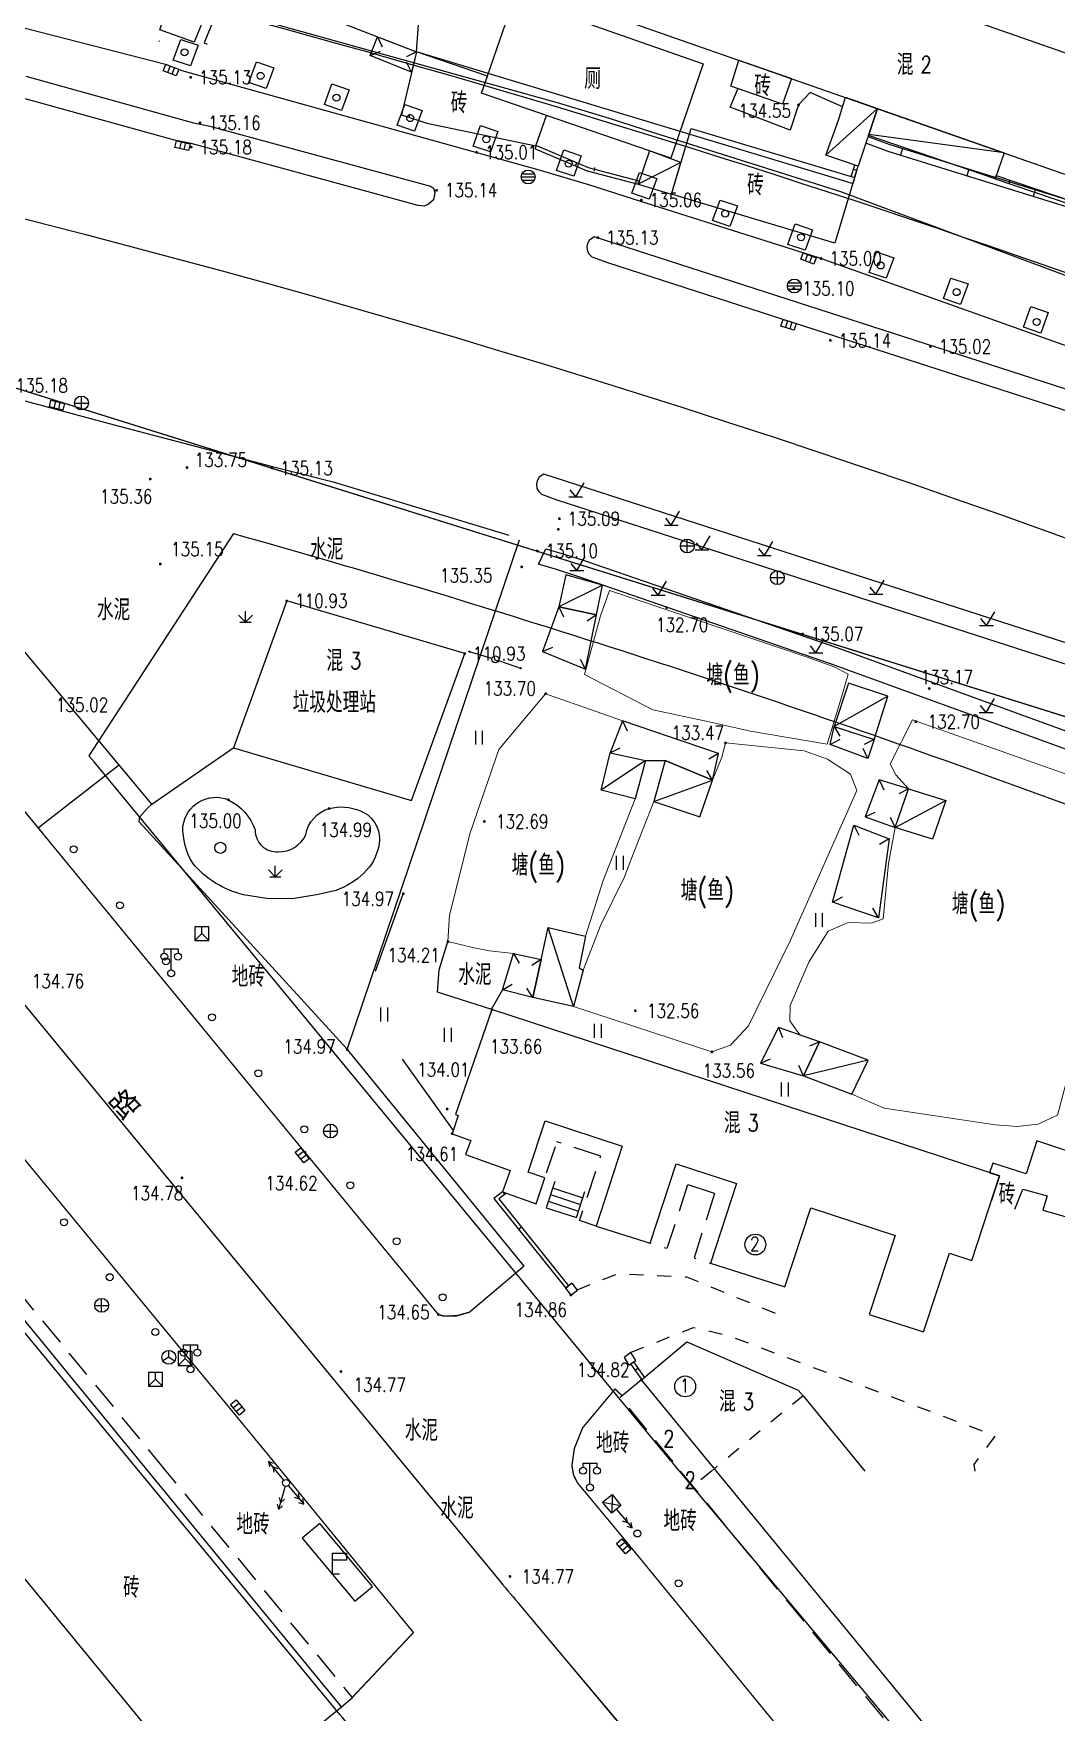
# Model space of a CAD drawing. Extents: x 529262 to 576451, y 2694391 to 2717535.
# Drawn here: x 566457.3 to 566531, y 2709985.2 to 2710106 of the extents above; entities that cross this region are included whole.
import ezdxf
from ezdxf.enums import TextEntityAlignment as Align
from ezdxf.xclip import XClip

# ---------------------------------------------------------------- set-up
doc = ezdxf.new("R2010")
doc.units = 0
doc.header["$XCLIPFRAME"] = 0
for name, pattern in [('CENTER', [50.8, 31.75, -6.35, 6.35, -6.35]), ('X5', [3, 2, -1]), ('X6', [2, 1, -1])]:
    doc.linetypes.add(name, pattern=pattern)
for name, color, linetype in [('a红线图', 1, 'Continuous'), ('COMPONENT', 8, 'Continuous'), ('DLDW', 8, 'Continuous'), ('DLSS', 4, 'Continuous'), ('DMTZ', 8, 'Continuous'), ('GCD', 8, 'Continuous'), ('GXYZ', 8, 'Continuous'), ('JMD', 8, 'Continuous'), ('PP-COM', 7, 'Continuous'), ('RD-中线', 40, 'Continuous'), ('RD-红线', 7, 'Continuous'), ('ZBTZ', 8, 'Continuous'), ('ZJ', 7, 'Continuous'), ('污水管径标注_W10-', 202, 'Continuous')]:
    doc.layers.add(name, color=color, linetype=linetype)
doc.layers.add('SXSS', color=5, linetype='Continuous', lineweight=0)
doc.layers.add('规划路中', color=40, linetype='CENTER', lineweight=20)
doc.styles.add('HZ', font='rs.shx', dxfattribs={"width": 0.8, "bigfont": 'hztxt.shx'})
doc.styles.add('等线体', font='simhei.ttf')
doc.linetypes.add('10421', pattern='A,2,[150,AAA.SHX,S=0.5,R=0,X=0,Y=0.5],1e-11', length=2)
doc.linetypes.add('10422', pattern='A,0.75,[150,AAA.SHX,S=0.5,R=0,X=0,Y=0.5],1.5,[177,AAA.SHX,S=1,R=0,X=0,Y=0.4],0.75', length=3)
doc.linetypes.add('1161', pattern='A,0,[149,AAA.SHX,S=0.15,R=0,X=0,Y=0],-1.6', length=1.6)

# ---------------------------------------------------------------- blocks, each defined once
blk = doc.blocks.new('A$C19FD0107')
at = {"layer": 'RD-中线', "color": 8, "linetype": 'Continuous', "flags": 128}
for points in [[(-4915.64, 15741.63), (-4680.01, 15724.54, -0.06919), (-4464.53, 15678.48), (-4107.28, 15548.59, 0.074087), (-4020.64, 15530.95), (-3764.95, 15517.41)], [(-4490.73, 14139.44, 0), (-4490.29, 14139.42)], [(-3818.25, 14086.17, 0), (-3817.74, 14086.17)]]:
    blk.add_lwpolyline(points, format="xyb", dxfattribs=at)
at = {"layer": 'RD-中线', "color": 8, "linetype": 'Continuous'}
blk.add_lwpolyline([(-4580.14, 15692.55), (-4507.04, 15604, 0.001888), (-4505.59, 15602.26), (-4424.29, 15505.27, -0.004939), (-4420.53, 15500.69), (-4323.86, 15380.63, 0.004034), (-4320.79, 15376.89), (-4296.85, 15348.11, -0.00385), (-4293.92, 15344.54), (-4230.19, 15265.5)], format="xyb", dxfattribs=at)
at = {"layer": 'RD-红线', "color": 8, "linetype": 'Continuous', "flags": 128}
for points in [[(-4584.2, 15730.06, -0.039951), (-4458.38, 15695.39), (-4101.13, 15565.5, 0.074087), (-4019.69, 15548.92), (-3378.21, 15514.95)], [(-4526.25, 15679.45, -0.018669), (-4470.68, 15661.56), (-4113.43, 15531.67, 0.022546), (-4086.08, 15523.1, 0.022546)]]:
    blk.add_lwpolyline(points, format="xyb", dxfattribs=at)
at = {"layer": 'RD-红线', "color": 8}
for points in [[(-4329.44, 15363.64), (-4432.21, 15491.29, 0.004939), (-4435.79, 15495.64), (-4517.09, 15592.62, -0.001888), (-4518.61, 15594.45), (-4597.28, 15689.76)], [(-4526.25, 15679.45), (-4536.67, 15663.45, 0.734853)], [(-4306.88, 15383.46), (-4310.15, 15387.52), (-4408.85, 15510.1, 0.004939), (-4412.8, 15514.91), (-4494.1, 15611.9, -0.001888), (-4495.47, 15613.55), (-4536.3, 15663.01), (-4536.67, 15663.45)]]:
    blk.add_lwpolyline(points, format="xyb", dxfattribs=at)
blk = doc.blocks.new('GC200')
at = {"linetype": 'Continuous', "const_width": 0.2, "flags": 128}
blk.add_lwpolyline([(-0.1, 0, 1), (0.1, 0, 1)], format="xyb", close=True, dxfattribs=at)
blk = doc.blocks.new('gc124')
at = {"color": 8}
for p, q in [((-1, 1), (0, 0)), ((-0.8, 0), (0.8, 0)), ((0, 0), (0, 1.6)), ((0, 0), (1, 1))]:
    blk.add_line(p, q, dxfattribs=at)
blk = doc.blocks.new('gc121')
at = {"color": 8}
for p, q in [((-0.5, -1), (-0.5, 1)), ((0.5, -1), (0.5, 1))]:
    blk.add_line(p, q, dxfattribs=at)
blk = doc.blocks.new('gc170')
at = {"color": 8, "linetype": 'Continuous'}
blk.add_circle((0, 0), 0.5, dxfattribs=at)
blk = doc.blocks.new('gc122')
at = {"color": 8}
blk.add_circle((0, 0), 0.8, dxfattribs=at)
blk = doc.blocks.new('gc049')
for p, q in [((-1, 1), (-1, -1)), ((1, 1), (-1, 1)), ((-1, -1), (0, 0)), ((0, 0), (0, 1)), ((0, 0), (1, -1)), ((1, -1), (1, 1)), ((-1, -1), (1, -1))]:
    blk.add_line(p, q)
blk = doc.blocks.new('gc048')
for q in [(-0.87, -0.5), (0, 1), (0.87, -0.5)]:
    blk.add_line((0, 0), q)
blk.add_circle((0, 0), 1)
blk = doc.blocks.new('gc043')
for p, q in [((-1, 0), (1, 0)), ((0, -1), (0, 1))]:
    blk.add_line(p, q)
blk.add_circle((0, 0), 1)
blk = doc.blocks.new('gc041')
for p, q in [((-1, 0.5), (1, 0.5)), ((-1, -0.5), (-1, 0.5)), ((-0.33, 0.5), (-0.33, -0.5)), ((0.33, 0.5), (0.33, -0.5)), ((1, 0.5), (1, -0.5)), ((1, -0.5), (-1, -0.5))]:
    blk.add_line(p, q)
blk = doc.blocks.new('gc097')
at = {"color": 8}
for p, q in [((-1, 2.9), (-1, 3.5)), ((-1, 3.5), (1, 3.5)), ((0, 0.5), (0, 3.5)), ((1, 3.5), (1, 2.9))]:
    blk.add_line(p, q, dxfattribs=at)
for centre in [(-1, 2.4), (1, 2.4), (0, 0)]:
    blk.add_circle(centre, 0.5, dxfattribs=at)
blk = doc.blocks.new('gc013c')
at = {"linetype": 'Continuous'}
blk.add_line((0.5, 0), (4, 0), dxfattribs=at)
at = {"linetype": 'Continuous', "const_width": 0.15, "flags": 128}
blk.add_lwpolyline([(3.775, 0, 1), (3.925, 0, 1)], format="xyb", close=True, dxfattribs=at)
blk = doc.blocks.new('gc123')
at = {"color": 8}
for p, q in [((-1, 0), (1, 0)), ((0, 0), (-0.8, 1)), ((0, 0), (1.2, 2))]:
    blk.add_line(p, q, dxfattribs=at)
blk = doc.blocks.new('gc013a')
at = {"linetype": 'Continuous'}
blk.add_line((0.5, 0), (4, 0), dxfattribs=at)
at = {"linetype": 'Continuous', "flags": 128}
for points in [[(2.31, -0.4), (3, 0), (2.31, 0.4)], [(3.31, -0.4), (4, 0), (3.31, 0.4)]]:
    blk.add_lwpolyline(points, dxfattribs=at)
blk = doc.blocks.new('gc076')
at = {"color": 8}
for p, q in [((0, 0), (0, 3)), ((0, 3), (2, 3)), ((2, 3), (2, 2)), ((2, 2), (0, 2)), ((1, 0), (0, 0))]:
    blk.add_line(p, q, dxfattribs=at)
blk = doc.blocks.new('gcbj0102')
for p, q in [((-1, 0), (1, 0)), ((0, -1), (0, 1))]:
    blk.add_line(p, q)
blk.add_circle((0, 0), 1)
blk = doc.blocks.new('gcbj0103')
for p, q in [((-1, 0), (1, 0)), ((-0.9, 0.43), (0.9, 0.43)), ((-0.88, -0.47), (0.88, -0.47))]:
    blk.add_line(p, q)
blk.add_circle((0, 0), 1)

msp = doc.modelspace()

# ---------------------------------------------------------------- linework, layer by layer
at = {"layer": 'a红线图', "color": 8, "linetype": 'Continuous', "lineweight": 0, "flags": 128}
msp.add_lwpolyline([(566455.536, 2710080.71), (566550.969, 2710050.836)], dxfattribs=at)
msp.add_lwpolyline([(566455.536, 2710080.71), (566550.969, 2710050.836)], dxfattribs=at)
at = {"layer": 'DLDW', "color": 252, "linetype": 'Continuous', "flags": 128}
msp.add_lwpolyline([(566491.96, 2710108.64), (566505.56, 2710103.879), (566503.227, 2710097.08), (566489.598, 2710101.757)], close=True, dxfattribs=at)
at = {"layer": 'DLSS', "linetype": 'Continuous', "const_width": 0.1, "flags": 128}
for points, elevation in [([(566432.022, 2710080.104), (566438.355, 2710072.35), (566476.88, 2710025.508), (566486.482, 2710013.837), (566486.834, 2710013.733), (566487.791, 2710013.741), (566488.714, 2710013.998), (566492.642, 2710017.315)], 135.008), ([(566475.183, 2710002.568), (566471.675, 2710006.838), (566468.011, 2710011.268), (566440.278, 2710044.905), (566432.605, 2710054.227), (566428.124, 2710057.966), (566424.8, 2710058.972), (566421.201, 2710058.967), (566419.509, 2710056.024)], 134.657), ([(566496.167, 2710002.568), (566496.1, 2710002.962), (566496.276, 2710004.197), (566496.868, 2710005.681), (566499.205, 2710008.47), (566499.716, 2710007.989)], 136.026), ([(566475.8, 2710001.818), (566475.183, 2710002.568)], 134.657), ([(566480.293, 2709986.274), (566484.688, 2709990.94), (566475.8, 2710001.818)], 137.797), ([(566543.153, 2709944.961), (566525.038, 2709967.098), (566513.589, 2709980.917), (566500.068, 2709997.424), (566496.506, 2710001.71), (566496.219, 2710002.262), (566496.167, 2710002.568)], 136.026)]:
    msp.add_lwpolyline(points, dxfattribs=dict(at, elevation=elevation))
at = {"layer": 'DLSS', "linetype": 'X6', "flags": 128}
for points, elevation in [([(566496.472, 2710015.618), (566499.393, 2710016.777), (566504.346, 2710016.541), (566511.63, 2710013.57)], 134.734), ([(566525.123, 2710002.568), (566525.062, 2710003.028), (566526.577, 2710005.096), (566507.414, 2710012.291), (566504.827, 2710012.886), (566500.345, 2710011.093)], 133.722)]:
    msp.add_lwpolyline(points, dxfattribs=dict(at, elevation=elevation))
at = {"layer": 'DLSS', "linetype": 'Continuous', "elevation": 135.839, "flags": 128}
msp.add_lwpolyline([(566480.476, 2709993.194), (566481.746, 2709994.248), (566477.941, 2709998.786), (566476.671, 2709997.732)], close=True, dxfattribs=at)
at = {"layer": 'DMTZ', "linetype": '10422', "flags": 128}
for points in [[(566515.586, 2710100.781), (566513.263, 2710101.817), (566512.415, 2710100.91), (566511.821, 2710099.088), (566507.484, 2710100.738), (566508.074, 2710102.123)], [(566515.586, 2710100.781), (566513.263, 2710101.817), (566512.415, 2710100.91), (566511.821, 2710099.088), (566507.484, 2710100.738), (566508.074, 2710102.123)], [(566483.874, 2710032.209), (566487.552, 2710027.089)]]:
    msp.add_lwpolyline(points, dxfattribs=at)
at = {"layer": 'DMTZ', "linetype": '10422', "elevation": 132.566, "flags": 128}
msp.add_lwpolyline([(566477.701, 2710044.056), (566475.951, 2710043.759), (566474.111, 2710043.789), (566472.447, 2710044.057, -0.1632444), (566468.796, 2710046.33, -0.1472689), (566468.097, 2710048.993, -0.4937104), (566471.371, 2710050.888, -0.1925007), (566473.287, 2710048.72, 0.4406502), (566474.949, 2710047.151, 0.2982937), (566476.942, 2710048.368, -0.286663), (566478.611, 2710050.259, -0.1626754), (566480.884, 2710050.094, -0.3631244), (566482.193, 2710047.558, -0.148287), (566481.124, 2710045.609, -0.1027519), (566479.125, 2710044.37)], format="xyb", close=True, dxfattribs=at)
at = {"layer": 'GXYZ', "linetype": 'Continuous'}
for p, q in [((566498.31, 2710000.324), (566499.624, 2710000.082)), ((566498.991, 2710000.888), (566498.972, 2709999.538))]:
    msp.add_line(p, q, dxfattribs=at)
at = {"layer": 'GXYZ', "linetype": 'Continuous', "elevation": 134.805, "flags": 128}
msp.add_lwpolyline([(566498.31, 2710000.324), (566498.991, 2710000.888), (566499.624, 2710000.082), (566498.972, 2709999.538)], close=True, dxfattribs=at)
at = {"layer": 'JMD', "linetype": 'Continuous'}
for p, q in [((566482.112, 2710105.818), (566482.432, 2710105.085)), ((566469.616, 2710105.387), (566469.847, 2710105.292)), ((566481.575, 2710104.466), (566482.309, 2710104.783)), ((566484.903, 2710104.741), (566484.195, 2710104.367)), ((566484.56, 2710103.281), (566484.189, 2710103.99)), ((566514.384, 2710097.299), (566518.112, 2710100.65)), ((566514.384, 2710097.299), (566518.112, 2710100.65)), ((566484.379, 2710100.025), (566484.451, 2710100.264)), ((566527.209, 2710097.469), (566517.465, 2710098.78)), ((566527.209, 2710097.469), (566517.465, 2710098.78)), ((566493.463, 2710097.762), (566493.561, 2710097.992)), ((566519.896, 2710097.765), (566519.748, 2710097.288)), ((566496.35, 2710096.524), (566496.448, 2710096.754)), ((566497.722, 2710096.153), (566497.742, 2710096.402)), ((566503.944, 2710096.759), (566500.864, 2710095.204)), ((566516.602, 2710096.181), (566516.365, 2710096.262)), ((566524.671, 2710096.282), (566524.523, 2710095.805)), ((566526.562, 2710095.598), (566526.642, 2710095.835)), ((566500.864, 2710095.204), (566500.927, 2710095.446)), ((566527.579, 2710095.253), (566527.66, 2710095.49)), ((566529.446, 2710094.799), (566529.298, 2710094.322)), ((566498.292, 2710066.341), (566495.148, 2710064.768)), ((566495.148, 2710064.768), (566495.504, 2710064.051)), ((566497.872, 2710064.198), (566497.204, 2710063.758)), ((566493.97, 2710061.573), (566494.714, 2710061.866)), ((566497.088, 2710060.282), (566496.706, 2710060.985)), ((566518.843, 2710058.348, 133.413), (566514.984, 2710056.167)), ((566499.736, 2710056.575), (566500.075, 2710055.851)), ((566499.736, 2710056.575), (566500.075, 2710055.851)), ((566514.984, 2710056.167), (566515.381, 2710055.473)), ((566514.699, 2710054.87), (566515.401, 2710055.254)), ((566514.699, 2710054.87), (566515.401, 2710055.254)), ((566517.863, 2710055.231), (566517.148, 2710054.872)), ((566501.395, 2710053.718), (566498.196, 2710051.579)), ((566501.395, 2710053.718), (566498.196, 2710051.579)), ((566498.851, 2710054.269), (566499.563, 2710054.633)), ((566498.851, 2710054.269), (566499.563, 2710054.633)), ((566506.659, 2710054.214), (566505.96, 2710053.824)), ((566506.659, 2710054.214), (566505.96, 2710053.824)), ((566517.405, 2710053.869), (566517.06, 2710054.591)), ((566517.405, 2710053.869), (566517.06, 2710054.591)), ((566501.992, 2710050.762), (566506.228, 2710052.31)), ((566501.992, 2710050.762), (566506.228, 2710052.31)), ((566506.228, 2710052.31), (566505.813, 2710052.994)), ((566506.228, 2710052.31), (566505.813, 2710052.994)), ((566518.21, 2710052.326), (566518.563, 2710051.608)), ((566518.21, 2710052.326), (566518.563, 2710051.608)), ((566520.344, 2710051.682), (566519.631, 2710051.318)), ((566520.344, 2710051.682), (566519.631, 2710051.318)), ((566517.201, 2710049.669), (566517.927, 2710050.004)), ((566517.201, 2710049.669), (566517.927, 2710050.004)), ((566519.38, 2710048.89), (566523.016, 2710050.847)), ((566519.38, 2710048.89), (566523.016, 2710050.847)), ((566516.406, 2710049.061), (566516.765, 2710048.346)), ((566519.38, 2710048.89), (566519.033, 2710049.611)), ((566519.38, 2710048.89), (566519.033, 2710049.611)), ((566518.943, 2710048.083), (566518.254, 2710047.675)), ((566514.871, 2710043.517), (566515.577, 2710043.892)), ((566518.184, 2710042.399), (566517.761, 2710043.078)), ((566496.201, 2710036.001, 133.663), (566494.387, 2710041.693, 133.41)), ((566496.201, 2710036.001, 133.663), (566494.387, 2710041.693, 133.41)), ((566491.887, 2710039.822), (566492.293, 2710039.133)), ((566491.887, 2710039.822), (566492.293, 2710039.133)), ((566493.877, 2710039.383), (566493.203, 2710038.952)), ((566493.877, 2710039.383), (566493.203, 2710038.952)), ((566491.112, 2710037.213), (566491.808, 2710037.607)), ((566491.112, 2710037.213), (566491.808, 2710037.607)), ((566493.276, 2710036.658), (566492.857, 2710037.34)), ((566493.276, 2710036.658), (566492.857, 2710037.34)), ((566510.963, 2710034.508), (566511.262, 2710033.766)), ((566513.934, 2710033.464), (566513.195, 2710033.158)), ((566509.667, 2710031.926), (566510.4, 2710032.245)), ((566509.667, 2710031.926), (566510.4, 2710032.245)), ((566512.761, 2710031.021), (566512.435, 2710031.752)), ((566517.437, 2710032.139), (566512.761, 2710031.021)), ((566494.861, 2710023.409), (566494.243, 2710021.522)), ((566491.106, 2710022.675), (566491.258, 2710022.477)), ((566494.554, 2710022.473), (566496.728, 2710021.761)), ((566494.71, 2710022.948), (566496.884, 2710022.236)), ((566496.417, 2710020.81), (566497.035, 2710022.697)), ((566494.243, 2710021.522), (566496.417, 2710020.81)), ((566494.398, 2710021.998), (566496.573, 2710021.286)), ((566492.264, 2710019.979), (566492.459, 2710020.136)), ((566495.667, 2710015.738), (566495.862, 2710015.894)), ((566500.324, 2710010.278), (566500.528, 2710010.422)), ((566500.645, 2710009.824), (566500.849, 2710009.968))]:
    msp.add_line(p, q, dxfattribs=at)
at = {"layer": 'JMD', "linetype": 'Continuous', "flags": 128}
for points, elevation in [([(566556.59, 2710095.929), (566484.389, 2710121.18), (566481.571, 2710113.43), (566553.772, 2710088.179)], 134.215), ([(566556.59, 2710095.929), (566484.389, 2710121.18), (566481.571, 2710113.43), (566553.772, 2710088.179)], 134.215), ([(566469.814, 2710107.659), (566468.906, 2710105.426), (566466.428, 2710106.313), (566467.15, 2710108.596)], 134.374), ([(566484.903, 2710104.741), (566484.56, 2710103.281), (566481.575, 2710104.466), (566482.112, 2710105.818)], 134.511), ([(566504.677, 2710099.213), (566516.438, 2710095.698), (566515.025, 2710090.97), (566503.264, 2710094.485)], 136.314), ([(566517.863, 2710055.231), (566518.843, 2710058.348), (566516.011, 2710059.277), (566514.984, 2710056.167)], 133.413), ([(566506.228, 2710052.31), (566506.659, 2710054.214), (566499.736, 2710056.575), (566498.851, 2710054.269), (566501.395, 2710053.718), (566502.816, 2710053.709)], 133.722), ([(566506.228, 2710052.31), (566506.659, 2710054.214), (566499.736, 2710056.575), (566498.851, 2710054.269), (566501.395, 2710053.718), (566502.816, 2710053.709)], 133.722), ([(566517.863, 2710055.231), (566517.405, 2710053.869), (566514.699, 2710054.87), (566514.984, 2710056.167)], 133.413), ([(566501.395, 2710053.718), (566500.662, 2710050.969), (566498.196, 2710051.579), (566498.851, 2710054.269)], 133.525), ([(566501.395, 2710053.718), (566500.662, 2710050.969), (566498.196, 2710051.579), (566498.851, 2710054.269)], 133.525), ([(566502.816, 2710053.709), (566501.992, 2710050.762), (566505.309, 2710049.652), (566506.228, 2710052.31)], 133.741), ([(566502.816, 2710053.709), (566501.992, 2710050.762), (566505.309, 2710049.652), (566506.228, 2710052.31)], 133.741), ([(566520.344, 2710051.682), (566518.21, 2710052.326), (566517.201, 2710049.669), (566519.38, 2710048.89)], 133.381), ([(566520.344, 2710051.682), (566518.21, 2710052.326), (566517.201, 2710049.669), (566519.38, 2710048.89)], 133.381), ([(566522.052, 2710048.055), (566519.38, 2710048.89), (566520.344, 2710051.682), (566523.016, 2710050.847)], 132.924), ([(566522.052, 2710048.055), (566519.38, 2710048.89), (566520.344, 2710051.682), (566523.016, 2710050.847)], 132.924), ([(566518.184, 2710042.399), (566514.871, 2710043.517), (566516.406, 2710049.061), (566518.943, 2710048.083)], 133.08), ([(566494.387, 2710041.693), (566497.078, 2710041.07), (566496.621, 2710038.801), (566496.909, 2710038.613), (566496.201, 2710036.001), (566493.276, 2710036.658)], 133.41), ([(566494.387, 2710041.693), (566497.078, 2710041.07), (566496.621, 2710038.801), (566496.909, 2710038.613), (566496.201, 2710036.001), (566493.276, 2710036.658)], 133.41), ([(566493.276, 2710036.658), (566491.112, 2710037.213), (566491.887, 2710039.822), (566493.877, 2710039.383)], 135.474), ([(566493.276, 2710036.658), (566491.112, 2710037.213), (566491.887, 2710039.822), (566493.877, 2710039.383)], 135.474), ([(566513.934, 2710033.464), (566510.963, 2710034.508), (566509.667, 2710031.926), (566512.761, 2710031.021)], 133.613), ([(566513.934, 2710033.464), (566510.963, 2710034.508), (566509.667, 2710031.926), (566512.761, 2710031.021)], 133.613), ([(566517.437, 2710032.139), (566513.934, 2710033.464), (566512.761, 2710031.021), (566516.264, 2710029.696)], 133.211), ([(566496.02, 2710015.236), (566496.509, 2710015.582), (566496.115, 2710016.103), (566495.647, 2710015.721)], 134.862), ([(566500.202, 2710010.191), (566500.691, 2710010.537), (566500.345, 2710011.093), (566499.856, 2710010.747)], 134.656)]:
    msp.add_lwpolyline(points, close=True, dxfattribs=dict(at, elevation=elevation))
for points in [[(566480.964, 2710111.806), (566479.321, 2710106.895), (566484.903, 2710104.741), (566485.351, 2710110.63)], [(566480.964, 2710111.806), (566479.321, 2710106.895), (566484.903, 2710104.741), (566485.351, 2710110.63)], [(566469.18, 2710105.201), (566468.643, 2710103.719), (566467.398, 2710104.145), (566467.935, 2710105.627)], [(566484.903, 2710104.741), (566483.834, 2710100.189), (566485.642, 2710099.591), (566493.507, 2710097.97), (566494.257, 2710100.158), (566489.598, 2710101.757), (566490.019, 2710102.985)], [(566474.628, 2710103.583), (566474.091, 2710102.101), (566472.846, 2710102.528), (566473.383, 2710104.009)], [(566511.904, 2710102.821), (566511.258, 2710100.972), (566507.537, 2710102.273), (566508.12, 2710104.145)], [(566511.904, 2710102.821), (566511.258, 2710100.972), (566507.537, 2710102.273), (566508.12, 2710104.145)], [(566480.057, 2710101.992), (566479.52, 2710100.51), (566478.275, 2710100.936), (566478.812, 2710102.418)], [(566485.308, 2710100.514), (566484.771, 2710099.032), (566483.526, 2710099.459), (566484.063, 2710100.94)], [(566518.112, 2710100.65), (566516.711, 2710096.504), (566514.384, 2710097.299), (566515.284, 2710099.825), (566515.8, 2710101.459)], [(566518.112, 2710100.65), (566516.711, 2710096.504), (566514.384, 2710097.299), (566515.284, 2710099.825), (566515.8, 2710101.459)], [(566518.112, 2710100.65), (566527.209, 2710097.469), (566526.562, 2710095.598), (566517.455, 2710098.705)], [(566490.773, 2710099.007), (566490.236, 2710097.525), (566488.992, 2710097.952), (566489.528, 2710099.434)], [(566496.761, 2710097.258), (566496.225, 2710095.776), (566494.98, 2710096.202), (566495.517, 2710097.684)], [(566503.264, 2710094.485), (566503.944, 2710096.759), (566501.689, 2710097.608), (566500.864, 2710095.204)], [(566502.205, 2710095.618), (566501.668, 2710094.136), (566500.423, 2710094.563), (566500.96, 2710096.045)], [(566508.011, 2710093.636), (566507.474, 2710092.154), (566506.229, 2710092.581), (566506.766, 2710094.063)], [(566513.429, 2710091.928), (566512.892, 2710090.446), (566511.647, 2710090.872), (566512.184, 2710092.354)], [(566519.271, 2710089.914), (566518.734, 2710088.432), (566517.489, 2710088.858), (566518.026, 2710090.34)], [(566524.622, 2710088.022), (566524.085, 2710086.54), (566522.841, 2710086.967), (566523.377, 2710088.449)], [(566530.394, 2710085.968), (566529.857, 2710084.486), (566528.612, 2710084.913), (566529.149, 2710086.395)], [(566494.214, 2710068.948), (566495.531, 2710068.572), (566496.988, 2710068.123), (566515.162, 2710061.844), (566531.176, 2710056.022), (566532.176, 2710055.663), (566537.618, 2710053.643), (566537.166, 2710052.498), (566537.161, 2710052.487), (566531.719, 2710054.507), (566530.719, 2710054.866), (566514.705, 2710060.688), (566496.531, 2710066.967), (566494.978, 2710067.465), (566493.705, 2710067.863)], [(566497.872, 2710064.198), (566498.292, 2710066.341), (566495.661, 2710067.094), (566495.148, 2710064.768)], [(566488.382, 2710061.411), (566475.57, 2710065.207), (566471.734, 2710054.641), (566484.546, 2710050.845)], [(566495.148, 2710064.768), (566493.97, 2710061.573), (566497.088, 2710060.282), (566497.872, 2710064.198)], [(566490.341, 2710035.781), (566487.718, 2710028.234), (566487.906, 2710028.166), (566487.477, 2710026.854), (566488.812, 2710026.371), (566488.447, 2710025.362), (566491.657, 2710024.201), (566491.106, 2710022.675), (566493.517, 2710021.803), (566494.143, 2710023.686), (566492.956, 2710024.08), (566494.183, 2710027.771), (566499.722, 2710025.957), (566497.838, 2710020.203), (566501.722, 2710018.975), (566503.593, 2710024.689), (566507.959, 2710023.259), (566506.082, 2710017.534), (566511.433, 2710015.821), (566513.296, 2710021.511), (566519.367, 2710019.522), (566517.509, 2710013.848), (566521.42, 2710012.584), (566523.273, 2710018.243), (566524.892, 2710017.731), (566526.881, 2710023.812)]]:
    msp.add_lwpolyline(points, close=True, dxfattribs=at)
for points in [[(566450.934, 2710107.931), (566466.826, 2710103.84), (566468.017, 2710103.397), (566493.652, 2710096.267), (566497.303, 2710095.189), (566500.508, 2710094.14), (566513.854, 2710089.924), (566546.534, 2710078.288), (566551.017, 2710076.641), (566552.235, 2710076.173), (566554.63, 2710075.323)], [(566469.562, 2710108.157), (566495.03, 2710101.074), (566498.789, 2710099.964), (566502.039, 2710098.9), (566515.43, 2710094.67), (566547.635, 2710082.681), (566550.654, 2710081.587), (566554.5, 2710080.174), (566558.532, 2710078.591)], [(566470.588, 2710107.744), (566469.616, 2710105.387)], [(566490.019, 2710102.985), (566484.903, 2710104.741), (566483.834, 2710100.189), (566485.642, 2710099.591), (566493.507, 2710097.97)], [(566484.885, 2710104.757), (566516.359, 2710095.264), (566516.72, 2710096.518)], [(566456.782, 2710102.97), (566468.842, 2710099.63), (566470.031, 2710099.376), (566485.907, 2710095.065), (566486.143, 2710094.921), (566486.238, 2710094.604), (566486.122, 2710094.069), (566485.757, 2710093.747), (566485.461, 2710093.632), (566485.025, 2710093.668), (566468.677, 2710098.127), (566467.488, 2710098.381), (566455.428, 2710101.721)], [(566564.47, 2710076.469), (566550.648, 2710081.593), (566552.578, 2710087.091), (566518.873, 2710097.559), (566517.262, 2710098.147)], [(566564.644, 2710076.938), (566551.283, 2710081.891), (566553.222, 2710087.415), (566519.021, 2710098.037), (566517.433, 2710098.617)], [(566493.463, 2710097.762), (566497.199, 2710096.16), (566500.864, 2710095.204)], [(566493.561, 2710097.992), (566497.28, 2710096.397), (566500.927, 2710095.446)], [(566516.198, 2710095.769), (566516.474, 2710096.585)], [(566516.438, 2710095.698), (566516.711, 2710096.504)], [(566526.642, 2710095.835), (566541.865, 2710090.674)], [(566526.562, 2710095.598), (566541.785, 2710090.437)], [(566542.353, 2710076.989), (566497.705, 2710091.409), (566497.351, 2710091.149), (566497.23, 2710090.935), (566497.181, 2710090.682), (566497.21, 2710090.373), (566497.35, 2710090.171), (566497.537, 2710089.969), (566498.652, 2710089.556), (566511.36, 2710085.463), (566543.948, 2710074.951)], [(566458.045, 2710048.409), (566432.085, 2710080.073), (566434.511, 2710082.05), (566436.218, 2710083.433), (566436.656, 2710083.581), (566437.565, 2710083.849), (566439.946, 2710083.997), (566443.657, 2710083.119), (566463.147, 2710077.876), (566474.534, 2710074.871), (566478.904, 2710073.779), (566491.564, 2710069.95)], [(566479.911, 2710032.939), (566464.946, 2710049.297), (566464.991, 2710049.651), (566465.566, 2710050.316), (566465.865, 2710050.564), (566450.496, 2710068.947), (566444.764, 2710075.723), (566443.477, 2710078.252), (566443.248, 2710080.828)], [(566538.714, 2710059.912), (566494.072, 2710074.331), (566493.75, 2710074.124), (566493.591, 2710073.858), (566493.542, 2710073.605), (566493.571, 2710073.296), (566493.711, 2710073.094), (566493.898, 2710072.892), (566495.013, 2710072.479), (566507.721, 2710068.386), (566540.309, 2710057.874)], [(566526.303, 2710022.044), (566526.881, 2710023.812), (566490.341, 2710035.781), (566490.234, 2710035.474)], [(566527.999, 2710021.413), (566528.559, 2710022.863), (566530.311, 2710022.381), (566529.996, 2710021.341), (566531.785, 2710020.836), (566532.423, 2710022.776), (566535.57, 2710021.741), (566534.926, 2710019.781), (566538.241, 2710018.621), (566538.877, 2710020.532), (566539.075, 2710020.466), (566539.886, 2710022.903), (566529.579, 2710026.332), (566528.793, 2710023.97), (566526.399, 2710024.727), (566526.175, 2710024.043), (566526.881, 2710023.812), (566526.303, 2710022.044)], [(566465.588, 2710002.568), (566449.629, 2710022.031), (566441.883, 2710015.335), (566444.05, 2710012.817), (566442.812, 2710011.781), (566447.266, 2710006.265), (566450.305, 2710002.568)], [(566491.106, 2710022.675), (566490.486, 2710022.196), (566495.667, 2710015.738)], [(566491.384, 2710022.574), (566490.84, 2710022.154), (566495.862, 2710015.894)], [(566506.497, 2710002.568), (566501.11, 2710009.128), (566504.383, 2710011.879), (566512.383, 2710008.379), (566512.75, 2710007.992), (566517.196, 2710002.568)], [(566500.324, 2710010.278), (566501.127, 2710009.143)], [(566500.528, 2710010.422), (566501.319, 2710009.304)], [(566450.305, 2710002.568), (566470.398, 2709978.131), (566479.506, 2709985.595), (566465.588, 2710002.568)], [(566550.764, 2709978.534), (566554.118, 2709973.34), (566558.804, 2709967.644), (566558.05, 2709964.039), (566558.344, 2709964.229), (566564.479, 2709954.738), (566559.149, 2709951.293), (566558.665, 2709951.892), (566552.378, 2709946.704), (566506.497, 2710002.568)]]:
    msp.add_lwpolyline(points, dxfattribs=at)
at = {"layer": 'JMD', "linetype": 'X5', "flags": 128}
for points, elevation in [([(566494.882, 2710025.91), (566494.143, 2710023.686)], 138.924), ([(566498.17, 2710025.229), (566495.001, 2710026.267)], 135.245), ([(566497.838, 2710020.203), (566496.654, 2710020.6), (566498.17, 2710025.229)], 135.015), ([(566466.894, 2710002.568), (566450.367, 2710022.666), (566449.629, 2710022.031)], 134.651), ([(566506.365, 2710022.545), (566504.432, 2710023.178)], 135.245), ([(566479.506, 2709985.595), (566480.293, 2709986.274), (566466.894, 2710002.568)], 134.651)]:
    msp.add_lwpolyline(points, dxfattribs=dict(at, elevation=elevation))
for points in [[(566504.432, 2710023.178), (566502.929, 2710018.587), (566501.722, 2710018.975)], [(566506.365, 2710022.545), (566504.891, 2710017.913), (566506.082, 2710017.534)], [(566501.11, 2710009.128), (566499.558, 2710007.854), (566503.9, 2710002.568)], [(566503.9, 2710002.568), (566522.714, 2709979.66), (566522.297, 2709979.305), (566537.748, 2709960.489), (566537.748, 2709960.489), (566538.172, 2709960.838), (566550.826, 2709945.43), (566552.378, 2709946.704)]]:
    msp.add_lwpolyline(points, dxfattribs=at)
at = {"layer": 'JMD', "linetype": 'X6', "elevation": 133.867, "flags": 128}
for points in [[(566512.75, 2710007.992), (566506.145, 2710002.568)], [(566506.145, 2710002.568), (566504.804, 2710001.467)]]:
    msp.add_lwpolyline(points, dxfattribs=at)
at = {"layer": 'SXSS', "color": 8, "linetype": '10421', "flags": 128}
msp.add_lwpolyline([(566466.421, 2710105.507), (566466.36, 2710105.489)], dxfattribs=at)
for points in [[(566466.421, 2710105.507), (566466.421, 2710105.507)], [(566515.982, 2710059.925), (566514.992, 2710060.45), (566512.968, 2710061.169), (566498.815, 2710065.962), (566498.163, 2710064.135), (566497, 2710059.901), (566501.926, 2710057.366), (566505.975, 2710056.513), (566508.955, 2710055.828), (566514.47, 2710054.895), (566515.52, 2710058.285)]]:
    msp.add_lwpolyline(points, close=True, dxfattribs=at)
for points, elevation in [([(566499.736, 2710056.575), (566497.909, 2710057.216), (566494.205, 2710058.522), (566490.832, 2710054.51), (566488.778, 2710048.515), (566487.289, 2710042.585), (566487.175, 2710040.682), (566489.067, 2710040.233), (566490.167, 2710040.027), (566491.887, 2710039.822)], 135.902), ([(566499.736, 2710056.575), (566497.909, 2710057.216), (566494.205, 2710058.522), (566490.832, 2710054.51), (566488.778, 2710048.515), (566487.289, 2710042.585), (566487.175, 2710040.682), (566489.067, 2710040.233), (566490.167, 2710040.027), (566491.887, 2710039.822)], 135.902), ([(566516.264, 2710029.696), (566518.577, 2710028.696), (566526.567, 2710027.494), (566528.162, 2710027.38), (566529.639, 2710027.538), (566531.05, 2710028.181), (566532.561, 2710033.852), (566533.254, 2710036.745), (566532.354, 2710038.9), (566532.159, 2710039.82), (566534.079, 2710045.859), (566536.515, 2710051.026), (566520.613, 2710056.648), (566519.017, 2710053.484), (566519.414, 2710052.691), (566520.344, 2710051.682)], 133.215), ([(566496.201, 2710036.001), (566506.181, 2710032.742), (566507.516, 2710033.221), (566508.815, 2710034.623), (566511.837, 2710040.78), (566516.613, 2710051.555), (566516.158, 2710052.729), (566514.501, 2710053.809), (566512.819, 2710054.409), (566507.157, 2710054.982), (566506.883, 2710053.969), (566506.228, 2710052.31)], 133.663), ([(566496.201, 2710036.001), (566506.181, 2710032.742), (566507.516, 2710033.221), (566508.815, 2710034.623), (566511.837, 2710040.78), (566516.613, 2710051.555), (566516.158, 2710052.729), (566514.501, 2710053.809), (566512.819, 2710054.409), (566507.157, 2710054.982), (566506.883, 2710053.969), (566506.228, 2710052.31)], 133.663), ([(566501.992, 2710050.762), (566500.404, 2710046.727), (566499.876, 2710045.347), (566498.171, 2710041.898), (566496.909, 2710038.613)], 135.459), ([(566501.992, 2710050.762), (566500.404, 2710046.727), (566499.876, 2710045.347), (566498.171, 2710041.898), (566496.909, 2710038.613)], 135.459), ([(566497.078, 2710041.07), (566498.359, 2710045.076), (566500.662, 2710050.969)], 133.572), ([(566497.078, 2710041.07), (566498.359, 2710045.076), (566500.662, 2710050.969)], 133.572), ([(566519.38, 2710048.89), (566518.887, 2710046.296), (566518.503, 2710042.325), (566517.654, 2710041.997), (566515.982, 2710042.051), (566514.545, 2710041.422), (566513.161, 2710039.196), (566511.811, 2710036.092), (566511.782, 2710034.967), (566512.504, 2710033.966)], 133.215)]:
    msp.add_lwpolyline(points, dxfattribs=dict(at, elevation=elevation))
at = {"layer": 'ZBTZ', "linetype": '1161', "flags": 128}
for points, elevation in [([(566479.922, 2710032.905), (566492.321, 2710069.603)], 134.965), ([(566481.954, 2710038.557), (566483.957, 2710044.125)], 134.965), ([(566486.427, 2710037.032), (566486.535, 2710038.642), (566487.175, 2710040.682)], 135.902), ([(566486.427, 2710037.032), (566486.535, 2710038.642), (566487.175, 2710040.682)], 135.902), ([(566491.112, 2710037.213), (566490.291, 2710035.781)], 135.902), ([(566491.112, 2710037.213), (566490.291, 2710035.781)], 135.902), ([(566479.922, 2710032.905), (566492.642, 2710017.315)], 134.965)]:
    msp.add_lwpolyline(points, dxfattribs=dict(at, elevation=elevation))
for points in [[(566465.79, 2710050.526), (566471.763, 2710054.662)], [(566457.692, 2710048.904), (566463.522, 2710053.44)], [(566490.341, 2710035.781), (566486.427, 2710037.032)], [(566490.341, 2710035.781), (566486.427, 2710037.032)]]:
    msp.add_lwpolyline(points, dxfattribs=at)
at = {"layer": 'ZJ', "linetype": 'Continuous'}
for centre in [(566509.307, 2710018.871), (566504.254, 2710008.66)]:
    msp.add_circle(centre, 0.75, dxfattribs=at)
at = {"layer": '污水管径标注_W10-'}
msp.add_lwpolyline([(566455.416, 2710080.74), (566474.502, 2710074.762), (566493.587, 2710068.785), (566512.673, 2710062.808), (566531.76, 2710056.831), (566550.739, 2710050.524), (566569.719, 2710044.218), (566588.698, 2710037.911), (566604.832, 2710032.551)], dxfattribs=at)
at = {"layer": '规划路中', "ltscale": 5}
msp.add_line((566491.672, 2709993.732), (566528.826, 2709949.644), dxfattribs=at)
msp.add_line((566491.672, 2709993.732), (566528.826, 2709949.644), dxfattribs=at)

# ---------------------------------------------------------------- block references
at = {"layer": 'COMPONENT', "linetype": 'Continuous', "xscale": 0.5, "yscale": 0.5}
for name, p in [('gcbj0103', (566492.951, 2710095.726)), ('gcbj0103', (566512.115, 2710087.877)), ('gcbj0102', (566460.79, 2710079.452)), ('gcbj0102', (566504.405, 2710069.16)), ('gcbj0102', (566510.889, 2710066.882))]:
    msp.add_blockref(name, p, dxfattribs=at)
at = {"layer": 'DLDW', "linetype": 'Continuous', "xscale": 0.5, "yscale": 0.5, "zscale": 0.5}
for p in [(566467.244, 2710038.399, 134.78), (566468.636, 2710009.895, 135.173), (566497.399, 2710001.385)]:
    msp.add_blockref('gc097', p, dxfattribs=at)
at = {"layer": 'DLSS', "linetype": 'Continuous', "xscale": 0.5, "yscale": 0.5, "zscale": 0.5}
msp.add_blockref('gc076', (566478.873, 2709995.144), dxfattribs=at)
at = {"layer": 'GCD', "linetype": 'Continuous'}
ref = msp.add_blockref('GC200', (566468.65, 2710102.899, 135.13), dxfattribs=dict(at, xscale=0.5, yscale=0.5, zscale=0.5))
ref.add_attrib('height', '135.13', dxfattribs={"linetype": 'Continuous', "height": 1, "style": 'HZ', "width": 0.8}).set_placement((566469.25, 2710102.899, 135.13), align=Align.MIDDLE_LEFT)
at = {"layer": 'GCD', "linetype": 'Continuous', "xscale": 0.5, "yscale": 0.5, "zscale": 0.5}
for p in [(566512.415, 2710100.91, 134.553), (566465.743, 2710073.979, 135.363), (566468.388, 2710074.808, 133.75), (566495.122, 2710070.359, 133.971), (566466.465, 2710067.858, 135.152), (566492.483, 2710067.656, 135.353), (566502.916, 2710064.722, 132.7), (566494.205, 2710058.522, 133.703), (566521.823, 2710058.9, 133.174), (566520.863, 2710056.511, 132.7), (566507.157, 2710054.982, 133.474), (566471.371, 2710050.888, 134.999), (566478.611, 2710050.259, 134.987), (566489.797, 2710049.329, 132.69), (566483.957, 2710044.125, 134.972), (566487.175, 2710040.682, 134.209), (566490.341, 2710035.781, 133.66), (566500.665, 2710035.704, 132.56), (566479.922, 2710032.905, 134.965), (566506.181, 2710032.742, 133.564), (566487.116, 2710028.632, 134.01), (566487.477, 2710026.854, 134.608), (566476.88, 2710025.508, 134.622), (566468.026, 2710023.673, 134.781), (566496.02, 2710015.236, 134.862), (566486.482, 2710013.837, 134.652), (566479.467, 2710009.733, 134.773), (566501.11, 2710009.128, 134.824), (566491.64, 2709994.979, 134.765)]:
    msp.add_blockref('GC200', p, dxfattribs=at)
at = {"layer": 'GCD', "linetype": 'Continuous'}
ref = msp.add_blockref('GC200', (566469.318, 2710099.622, 135.16), dxfattribs=dict(at, xscale=0.5, yscale=0.5, zscale=0.5))
ref.add_attrib('height', '135.16', dxfattribs={"linetype": 'Continuous', "height": 1, "style": 'HZ', "width": 0.8}).set_placement((566469.918, 2710099.622, 135.16), align=Align.MIDDLE_LEFT)
ref = msp.add_blockref('GC200', (566468.689, 2710097.876, 135.18), dxfattribs=dict(at, xscale=0.5, yscale=0.5, zscale=0.5))
ref.add_attrib('height', '135.18', dxfattribs={"linetype": 'Continuous', "height": 1, "style": 'HZ', "width": 0.8}).set_placement((566469.289, 2710097.876, 135.18), align=Align.MIDDLE_LEFT)
ref = msp.add_blockref('GC200', (566489.236, 2710097.498, 135.01), dxfattribs=dict(at, xscale=0.5, yscale=0.5, zscale=0.5))
ref.add_attrib('height', '135.01', dxfattribs={"linetype": 'Continuous', "height": 1, "style": 'HZ', "width": 0.8}).set_placement((566489.836, 2710097.498, 135.01), align=Align.MIDDLE_LEFT)
ref = msp.add_blockref('GC200', (566486.351, 2710094.767, 135.14), dxfattribs=dict(at, xscale=0.5, yscale=0.5, zscale=0.5))
ref.add_attrib('height', '135.14', dxfattribs={"linetype": 'Continuous', "height": 1, "style": 'HZ', "width": 0.8}).set_placement((566486.951, 2710094.767, 135.14), align=Align.MIDDLE_LEFT)
ref = msp.add_blockref('GC200', (566501.1, 2710094.064, 135.06), dxfattribs=dict(at, xscale=0.5, yscale=0.5, zscale=0.5))
ref.add_attrib('height', '135.06', dxfattribs={"linetype": 'Continuous', "height": 1, "style": 'HZ', "width": 0.8}).set_placement((566501.7, 2710094.064, 135.06), align=Align.MIDDLE_LEFT)
ref = msp.add_blockref('GC200', (566497.963, 2710091.358, 135.13), dxfattribs=dict(at, xscale=0.5, yscale=0.5, zscale=0.5))
ref.add_attrib('height', '135.13', dxfattribs={"linetype": 'Continuous', "height": 1, "style": 'HZ', "width": 0.8}).set_placement((566498.563, 2710091.358, 135.13), align=Align.MIDDLE_LEFT)
ref = msp.add_blockref('GC200', (566514.043, 2710089.855, 135), dxfattribs=dict(at, xscale=0.5, yscale=0.5, zscale=0.5))
ref.add_attrib('height', '135.00', dxfattribs={"linetype": 'Continuous', "height": 1, "style": 'HZ', "width": 0.8}).set_placement((566514.643, 2710089.855, 135), align=Align.MIDDLE_LEFT)
ref = msp.add_blockref('GC200', (566512.076, 2710087.702, 135.1), dxfattribs=dict(at, xscale=0.5, yscale=0.5, zscale=0.5))
ref.add_attrib('height', '135.10', dxfattribs={"linetype": 'Continuous', "height": 1, "style": 'HZ', "width": 0.8}).set_placement((566512.676, 2710087.702, 135.1), align=Align.MIDDLE_LEFT)
ref = msp.add_blockref('GC200', (566514.709, 2710083.959, 135.14), dxfattribs=dict(at, xscale=0.5, yscale=0.5, zscale=0.5))
ref.add_attrib('height', '135.14', dxfattribs={"linetype": 'Continuous', "height": 1, "style": 'HZ', "width": 0.8}).set_placement((566515.309, 2710083.959, 135.14), align=Align.MIDDLE_LEFT)
ref = msp.add_blockref('GC200', (566521.914, 2710083.52, 135.02), dxfattribs=dict(at, xscale=0.5, yscale=0.5, zscale=0.5))
ref.add_attrib('height', '135.02', dxfattribs={"linetype": 'Continuous', "height": 1, "style": 'HZ', "width": 0.8}).set_placement((566522.514, 2710083.52, 135.02), align=Align.MIDDLE_LEFT)
ref = msp.add_blockref('GC200', (566455.441, 2710080.711, 135.18), dxfattribs=dict(at, xscale=0.5, yscale=0.5, zscale=0.5))
ref.add_attrib('height', '135.18', dxfattribs={"linetype": 'Continuous', "height": 1, "style": 'HZ', "width": 0.8}).set_placement((566456.041, 2710080.711, 135.18), align=Align.MIDDLE_LEFT)
ref = msp.add_blockref('GC200', (566474.51, 2710074.769, 135.13), dxfattribs=dict(at, xscale=0.5, yscale=0.5, zscale=0.5))
ref.add_attrib('height', '135.13', dxfattribs={"linetype": 'Continuous', "height": 1, "style": 'HZ', "width": 0.8}).set_placement((566475.11, 2710074.769, 135.13), align=Align.MIDDLE_LEFT)
ref = msp.add_blockref('GC200', (566495.198, 2710071.124, 135.089), dxfattribs=dict(at, xscale=0.5, yscale=0.5, zscale=0.5))
ref.add_attrib('height', '135.09', dxfattribs={"linetype": 'Continuous', "height": 1, "style": 'HZ', "width": 0.8}).set_placement((566495.798, 2710071.124, 135.089), align=Align.MIDDLE_LEFT)
ref = msp.add_blockref('GC200', (566493.605, 2710068.804, 135.1), dxfattribs=dict(at, xscale=0.5, yscale=0.5, zscale=0.5))
ref.add_attrib('height', '135.10', dxfattribs={"linetype": 'Continuous', "height": 1, "style": 'HZ', "width": 0.8}).set_placement((566494.205, 2710068.804, 135.1), align=Align.MIDDLE_LEFT)
ref = msp.add_blockref('GC200', (566475.57, 2710065.207, 110.93), dxfattribs=dict(at, xscale=0.5, yscale=0.5, zscale=0.5))
ref.add_attrib('height', '110.93', dxfattribs={"linetype": 'Continuous', "height": 1, "style": 'HZ', "width": 0.8}).set_placement((566476.17, 2710065.207, 110.93), align=Align.MIDDLE_LEFT)
ref = msp.add_blockref('GC200', (566512.715, 2710062.823, 135.07), dxfattribs=dict(at, xscale=0.5, yscale=0.5, zscale=0.5))
ref.add_attrib('height', '135.07', dxfattribs={"linetype": 'Continuous', "height": 1, "style": 'HZ', "width": 0.8}).set_placement((566513.315, 2710062.823, 135.07), align=Align.MIDDLE_LEFT)
ref = msp.add_blockref('GC200', (566488.382, 2710061.411, 110.929), dxfattribs=dict(at, xscale=0.5, yscale=0.5, zscale=0.5))
ref.add_attrib('height', '110.93', dxfattribs={"linetype": 'Continuous', "height": 1, "style": 'HZ', "width": 0.8}).set_placement((566488.982, 2710061.411, 110.929), align=Align.MIDDLE_LEFT)
at = {"layer": 'GXYZ', "linetype": 'Continuous'}
for name, p, xscale, yscale, zscale, rotation in [('gc041', (566467.234, 2710103.418), 0.5000000003394165, 0.5000000003394165, 0.5000000003394165, 339.2133635024045), ('gc041', (566468.059, 2710097.979), 0.5000000001956314, 0.5000000001956314, 0.5000000001956314, 346.6952021152761), ('gc041', (566513.129, 2710089.854), 0.5000000003394165, 0.5000000003394165, 0.5000000003394165, 339.2133635024045), ('gc041', (566511.703, 2710085.084), 0.5000000001832033, 0.5000000001832033, 0.5000000001832033, 342.6107020976437), ('gc041', (566459.02, 2710079.298), 0.5000000001956314, 0.5000000001956314, 0.5000000001956314, 346.6952021152761), ('gc013c', (566490.577, 2710060.997), 0.4999999999779774, 0.4999999999779774, 0.4999999999779774, 163.2425351626948), ('gc013c', (566490.577, 2710060.997), 0.5000000000425917, 0.5000000000425917, 0.5000000000425917, 340.898520870586), ('gc041', (566476.686, 2710025.291, 134.666), 0.4999999999643413, 0.4999999999643413, 0.4999999999643413, 308.0069111433431), ('gc041', (566472.039, 2710007.142, 134.661), 0.4999999998553076, 0.4999999998553076, 0.4999999998553076, 309.4103951375197), ('gc013a', (566475.521, 2710001.713), 0.4999999999569958, 0.4999999999569958, 0.4999999999569958, 129.529874035111), ('gc013a', (566475.521, 2710001.713, 134.795), 0.4999999998359236, 0.4999999998359236, 0.4999999998359236, 254.2943439990903), ('gc013a', (566475.521, 2710001.713), 0.4999999999185631, 0.4999999999185631, 0.4999999999185631, 309.6664886615308), ('gc013a', (566499.137, 2710000.001), 0.5000000001112387, 0.5000000001112387, 0.5000000001112387, 310.1177799923661), ('gc041', (566499.824, 2709997.139, 134.647), 0.5000000000715736, 0.5000000000715736, 0.5000000000715736, 310.5765133299159)]:
    msp.add_blockref(name, p, dxfattribs=dict(at, xscale=xscale, yscale=yscale, zscale=zscale, rotation=rotation))
at = {"layer": 'GXYZ', "linetype": 'Continuous', "xscale": 0.5, "yscale": 0.5, "zscale": 0.5}
for name, p in [('gc170', (566490.577, 2710060.997)), ('gc170', (566490.577, 2710060.997)), ('gc049', (566469.46, 2710041.254)), ('gc043', (566478.719, 2710027.043, 134.992)), ('gc043', (566462.24, 2710014.495)), ('gc048', (566467.074, 2710010.755, 134.657)), ('gc049', (566468.248, 2710010.676, 134.66)), ('gc049', (566466.124, 2710009.173)), ('gc170', (566475.521, 2710001.713))]:
    msp.add_blockref(name, p, dxfattribs=at)
at = {"layer": 'PP-COM'}
ref = msp.add_blockref('A$C19FD0107', (570997.993, 2694390.603), dxfattribs=at)
XClip(ref).set_block_clipping_path([(-9366.4383134884, 14428.6043910822), (-3328.4480743363, 17452.7484863754)])
at = {"layer": 'ZBTZ', "linetype": 'Continuous'}
for p, xscale, yscale, zscale, rotation in [((566468.205, 2710104.691), 0.5000000000485905, 0.5000000000485905, 0.5000000000485905, 309.4726305196259), ((566473.68, 2710103.007), 0.5000000000485905, 0.5000000000485905, 0.5000000000485905, 309.4726305196259), ((566479.147, 2710101.431), 0.5000000000485905, 0.5000000000485905, 0.5000000000485905, 309.4726305196259), ((566484.452, 2710099.96), 0.5000000000485905, 0.5000000000485905, 0.5000000000485905, 309.4726305196259), ((566489.941, 2710098.438), 0.5000000000485905, 0.5000000000485905, 0.5000000000485905, 309.4726305196259), ((566495.867, 2710096.689), 0.5000000000485905, 0.5000000000485905, 0.5000000000485905, 309.4726305196259), ((566507.133, 2710093.089), 0.5000000000485905, 0.5000000000485905, 0.5000000000485905, 309.4726305196259), ((566512.6, 2710091.383), 0.5000000000485905, 0.5000000000485905, 0.5000000000485905, 309.4726305196259), ((566518.328, 2710089.353), 0.5000000000485905, 0.5000000000485905, 0.5000000000485905, 309.4726305196259), ((566523.798, 2710087.434), 0.5000000000485905, 0.5000000000485905, 0.5000000000485905, 309.4726305196259), ((566529.565, 2710085.29), 0.5000000000485905, 0.5000000000485905, 0.5000000000485905, 309.4726305196259), ((566460.231, 2710047.329), 0.5000000000485905, 0.5000000000485905, 0.5000000000485905, 309.4726305196259), ((566460.231, 2710047.329), 0.5000000000485905, 0.5000000000485905, 0.5000000000485905, 309.4726305196259), ((566463.552, 2710043.297), 0.5000000000485905, 0.5000000000485905, 0.5000000000485905, 309.4726305196259), ((566466.872, 2710039.265), 0.5000000000485905, 0.5000000000485905, 0.5000000000485905, 309.4726305196259), ((566470.193, 2710035.233), 0.5000000000485905, 0.5000000000485905, 0.5000000000485905, 309.4726305196259), ((566473.513, 2710031.202), 0.5000000000485905, 0.5000000000485905, 0.5000000000485905, 309.4726305196259), ((566476.833, 2710027.17), 0.5000000000485905, 0.5000000000485905, 0.5000000000485905, 309.4726305196259), ((566480.154, 2710023.138), 0.5000000000485905, 0.5000000000485905, 0.5000000000485905, 309.4726305196259), ((566459.535, 2710020.474), 0.4999999999238841, 0.4999999999238841, 0.4999999999238841, 309.7501151611783), ((566483.474, 2710019.106), 0.5000000000485905, 0.5000000000485905, 0.5000000000485905, 309.4726305196259), ((566462.822, 2710016.522), 0.4999999999238841, 0.4999999999238841, 0.4999999999238841, 309.7501151611783), ((566486.795, 2710015.074), 0.5000000000485905, 0.5000000000485905, 0.5000000000485905, 309.4726305196259), ((566466.109, 2710012.57, 134.896), 0.4999999999238841, 0.4999999999238841, 0.4999999999238841, 309.7501151611783), ((566500.813, 2709998.071), 0.4999999998809684, 0.4999999998809684, 0.4999999998809684, 309.4733220650285), ((566503.776, 2709994.492), 0.4999999998809684, 0.4999999998809684, 0.4999999998809684, 309.4733220650285)]:
    msp.add_blockref('gc170', p, dxfattribs=dict(at, xscale=xscale, yscale=yscale, zscale=zscale, rotation=rotation))
at = {"layer": 'ZBTZ', "linetype": 'Continuous', "xscale": 0.5, "yscale": 0.5, "zscale": 0.5}
for name, p in [('gc123', (566496.369, 2710072.706)), ('gc123', (566503.254, 2710070.67)), ('gc123', (566505.463, 2710068.887)), ('gc123', (566509.954, 2710068.477)), ('gc123', (566496.452, 2710067.401)), ('gc123', (566502.316, 2710065.626)), ('gc123', (566517.98, 2710065.696)), ('gc123', (566525.941, 2710063.431)), ('gc123', (566513.667, 2710061.475)), ('gc123', (566525.921, 2710057.169)), ('gc121', (566489.422, 2710055.362)), ('gc121', (566489.422, 2710055.362)), ('gc122', (566470.786, 2710047.433)), ('gc121', (566499.569, 2710046.352)), ('gc121', (566499.569, 2710046.352)), ('gc121', (566513.901, 2710042.234)), ('gc121', (566482.586, 2710035.436)), ('gc121', (566487.174, 2710033.966)), ('gc121', (566497.978, 2710034.261)), ('gc121', (566497.978, 2710034.261)), ('gc121', (566511.437, 2710030.026))]:
    msp.add_blockref(name, p, dxfattribs=at)
at = {"layer": 'ZBTZ', "linetype": 'Continuous', "xscale": 0.5, "yscale": 0.5}
for p in [(566472.594, 2710063.672), (566474.745, 2710045.338)]:
    msp.add_blockref('gc124', p, dxfattribs=at)

# ---------------------------------------------------------------- texts
at = {"layer": 'DLDW', "color": 252, "linetype": 'Continuous', "style": 'HZ', "width": 0.8}
msp.add_text('厕', height=1.5, dxfattribs=at).set_placement((566497.586, 2710102.839), align=Align.MIDDLE)
at = {"layer": 'DLDW', "linetype": 'Continuous', "style": 'HZ', "width": 0.8}
msp.add_text('厕', height=1.5, dxfattribs=at).set_placement((566497.586, 2710102.839), align=Align.MIDDLE)
at = {"layer": 'GCD', "linetype": 'Continuous', "style": 'HZ', "width": 0.8}
for s, p in [('134.55', (566509.985, 2710100.495, 134.625)), ('133.75', (566470.824, 2710075.354)), ('135.36', (566464.009, 2710072.716)), ('135.15', (566469.126, 2710068.93)), ('135.35', (566488.488, 2710067.042, 133.567)), ('132.70', (566504.039, 2710063.481)), ('133.17', (566523.096, 2710059.723)), ('133.70', (566491.623, 2710058.901)), ('135.02', (566460.83, 2710057.728)), ('133.47', (566505.162, 2710055.702)), ('132.70', (566523.588, 2710056.511)), ('135.00', (566470.441, 2710049.381)), ('132.69', (566492.522, 2710049.329)), ('134.99', (566479.82, 2710048.733)), ('134.97', (566481.401, 2710043.752)), ('134.21', (566484.704, 2710039.705)), ('134.76', (566459.095, 2710037.826)), ('132.56', (566503.39, 2710035.704)), ('134.97', (566477.202, 2710033.123)), ('133.66', (566492.079, 2710033.133)), ('134.01', (566486.843, 2710031.464)), ('133.56', (566507.393, 2710031.389)), ('134.61', (566486.024, 2710025.39)), ('134.62', (566475.907, 2710023.291)), ('134.78', (566466.24, 2710022.564)), ('134.65', (566483.965, 2710014.006, 134.683)), ('134.86', (566493.855, 2710014.177)), ('134.82', (566498.355, 2710009.86)), ('134.77', (566482.259, 2710008.771)), ('134.77', (566494.365, 2709994.979))]:
    msp.add_text(s, height=1, dxfattribs=at).set_placement(p, align=Align.MIDDLE)
at = {"layer": 'JMD', "linetype": 'Continuous', "style": 'HZ', "width": 0.8}
for s, p in [('混', (566520.691, 2710103.812)), ('混', (566520.691, 2710103.812)), ('砖', (566510.432, 2710102.28)), ('砖', (566510.432, 2710102.28)), ('砖', (566488.573, 2710101.056)), ('砖', (566509.916, 2710095.148)), ('混', (566479.618, 2710060.902)), ('混', (566508.239, 2710027.624)), ('砖', (566528.022, 2710022.499)), ('混', (566507.89, 2710007.578)), ('砖', (566464.982, 2709994.184))]:
    msp.add_text(s, height=1.5, dxfattribs=at).set_placement(p, align=Align.MIDDLE_RIGHT)
for s, p in [('2', (566521.191, 2710103.812)), ('2', (566521.191, 2710103.812)), ('3', (566480.118, 2710060.902)), ('3', (566508.739, 2710027.624)), ('3', (566508.39, 2710007.578)), ('2', (566502.666, 2710004.894)), ('2', (566504.204, 2710001.914))]:
    msp.add_text(s, height=1.2, dxfattribs=at).set_placement(p, align=Align.MIDDLE_LEFT)
at = {"layer": 'SXSS', "color": 8, "linetype": '10421', "style": 'HZ', "width": 0.8}
for p in [(566507.705, 2710059.762), (566493.68, 2710046.08), (566493.68, 2710046.08), (566505.852, 2710044.252), (566505.852, 2710044.252), (566525.375, 2710043.297)]:
    msp.add_text('塘(鱼)', height=1.5, dxfattribs=at).set_placement(p, align=Align.MIDDLE)
at = {"layer": 'ZJ', "color": 8, "linetype": 'Continuous', "style": 'HZ', "width": 0.8}
for s, height, p in [('水泥', 1.5, (566478.443, 2710069)), ('水泥', 1.5, (566463.099, 2710064.644)), ('垃圾处理站', 1.5, (566478.992, 2710057.982)), ('地砖', 1.5, (566472.804, 2710038.242)), ('水泥', 1.5, (566489.114, 2710038.386)), ('水泥', 1.5, (566489.114, 2710038.386)), ('2', 1, (566509.27, 2710018.926)), ('1', 1, (566504.217, 2710008.715)), ('水泥', 1.5, (566485.261, 2710005.571)), ('地砖', 1.5, (566499.035, 2710004.668)), ('水泥', 1.5, (566487.827, 2709999.978)), ('地砖', 1.5, (566473.142, 2709998.809)), ('地砖', 1.5, (566503.893, 2709999.059))]:
    msp.add_text(s, height=height, dxfattribs=at).set_placement(p, align=Align.MIDDLE)
at = {"layer": 'ZJ', "color": 8, "linetype": 'Continuous', "style": '等线体'}
msp.add_text('路', height=1.5, rotation=42.99658, dxfattribs=at).set_placement((566463.887, 2710029.019), align=Align.MIDDLE)

doc.saveas('drawing.dxf')
